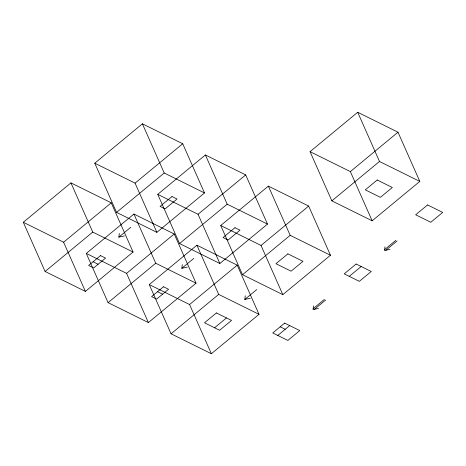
<?xml version="1.0" encoding="UTF-8"?>
<svg xmlns="http://www.w3.org/2000/svg" width="466" height="466" viewBox="0 0 466 466"><rect width="100%" height="100%" fill="white"/><g stroke="black" fill="none" stroke-linecap="round" stroke-linejoin="round"><path stroke-width="0.7" d="M124.352 235.918L118.853 237.136L119.313 233.425M187.326 267.076L181.833 268.294L182.293 264.583M250.306 298.234L244.807 299.452L245.267 295.741M313.519 305.9L313.059 309.605L318.552 308.387M384.98 246.817L384.52 250.527L390.019 249.31M23.3 222.27L70.943 182.888L111.246 202.827L133.055 252.03L85.406 291.413L45.103 271.474L23.3 222.27L63.603 242.215L85.406 291.413M94.767 163.193L142.41 123.805L182.713 143.744L204.516 192.947L156.873 232.336L116.57 212.391L94.767 163.193L135.07 183.132L156.873 232.336M63.603 242.215L111.246 202.827M135.07 183.132L182.713 143.744M45.103 271.474L92.746 232.085L133.055 252.03M116.57 212.391L164.213 173.008L204.516 192.947M86.28 253.428L133.923 214.04L174.226 233.984L196.029 283.188L148.386 322.571L108.083 302.632L86.28 253.428L126.583 273.367L148.386 322.571M157.741 194.351L205.384 154.962L245.693 174.901L267.496 224.105L219.853 263.494L179.544 243.549L157.741 194.351L198.05 214.29L219.853 263.494M118.853 237.136L130.765 227.286M126.583 273.367L174.226 233.984M198.05 214.29L245.693 174.901M108.083 302.632L155.726 263.243L196.029 283.188M179.544 243.549L227.187 204.166L267.496 224.105M149.254 284.586L196.897 245.198L237.206 265.142L259.009 314.34L211.366 353.729L171.057 333.79L149.254 284.586L189.563 304.525L211.366 353.729M220.721 225.509L268.364 186.12L308.667 206.059L330.47 255.263L282.827 294.652L242.524 274.707L220.721 225.509L261.024 245.448L282.827 294.652M310.047 151.66L357.696 112.271L397.999 132.21L419.802 181.414L372.159 220.802L331.856 200.858L310.047 151.66L350.356 171.599L372.159 220.802M181.833 268.294L193.745 258.444M189.563 304.525L237.206 265.142M261.024 245.448L308.667 206.059M350.356 171.599L397.999 132.21M171.057 333.79L218.7 294.401L259.009 314.34M242.524 274.707L290.167 235.324L330.47 255.263M331.856 200.858L379.499 161.475L419.802 181.414M244.807 299.452L256.719 289.602M214.576 327.773L226.482 317.928M277.783 335.438L289.695 325.588M349.25 276.355L361.162 266.511M313.169 308.678L324.336 299.446M384.636 249.601L395.803 240.369M314.433 309.302L325.6 300.069M385.895 250.225L397.061 240.992M280.188 326.788L285.227 329.281M157.555 291.693L162.587 294.186M93.084 261.764L98.122 264.257M357.696 112.271L379.499 161.475M268.364 186.12L290.167 235.324M205.384 154.962L227.187 204.166M196.897 245.198L218.7 294.401M142.41 123.805L164.213 173.008M133.923 214.04L155.726 263.243M70.943 182.888L92.746 232.085M100.528 255.613L88.622 265.457L93.654 267.95L105.566 258.106L100.528 255.613M171.995 196.53L160.083 206.38L165.121 208.873L177.033 199.023L171.995 196.53M163.508 286.771L151.596 296.615L156.634 299.108L168.546 289.264L163.508 286.771M234.969 227.688L223.063 237.538L228.101 240.031L240.007 230.181L234.969 227.688M216.41 312.942L204.498 322.787L219.614 330.266L231.52 320.422L216.41 312.942M287.872 253.859L275.959 263.709L291.075 271.189L302.987 261.339L287.872 253.859M377.204 180.01L365.292 189.86L380.407 197.339L392.32 187.489L377.204 180.01M284.656 323.095L272.744 332.945L287.86 340.425L299.772 330.575L284.656 323.095M356.123 264.018L344.211 273.862L359.327 281.342L371.233 271.497L356.123 264.018M427.584 204.941L415.672 214.785L430.788 222.265L442.7 212.414L427.584 204.941"/></g></svg>
